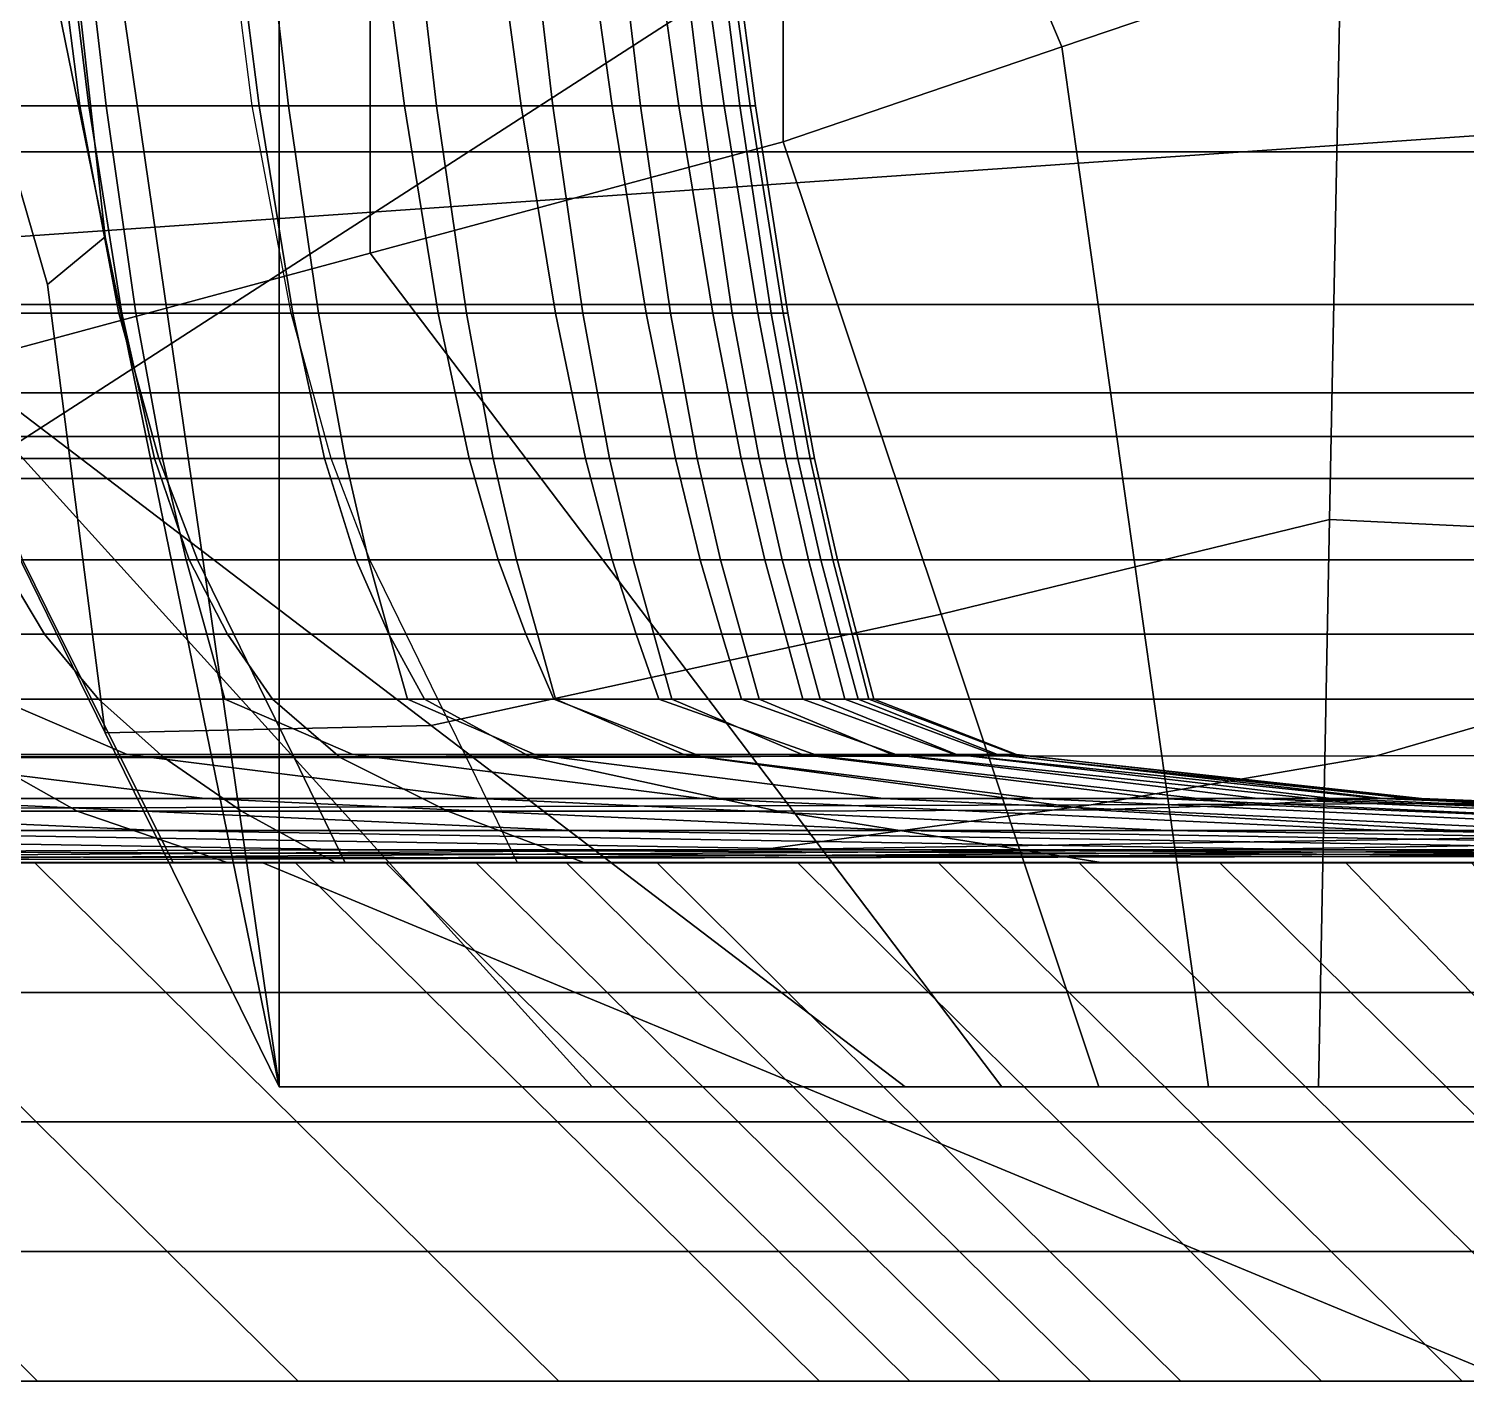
# Model space of a CAD drawing. Extents: x -1.69 to 7.33, y -0.98 to 1.24.
# Drawn here: x -0.7604 to -0.6997, y -0.114 to -0.0569 of the extents above; entities that cross this region are included whole.
import ezdxf

# ---------------------------------------------------------------- set-up
doc = ezdxf.new("R2010")
doc.units = 0

msp = doc.modelspace()

# ---------------------------------------------------------------- linework, layer by layer
for points in [[(-0.754705, 0, 0.388588), (-0.749811, 0, 0.388588), (-0.749811, -0.101531, 0.388588), (-0.757152, -0.050765, 0.388588)], [(-0.452353, 0, 0.388588), (-0.43996, -0.101531, 0.388588), (-0.749811, -0.101531, 0.388588), (-0.749811, 0, 0.388588)], [(-0.882615, -0.074107, -0.47087), (-0.559855, -0.051757, -0.528229), (-0.909394, 0, -0.466111)], [(-0.615489, -0.074107, -0.59726), (-0.89621, -0.074107, -0.547372), (-0.89621, 0, -0.547372), (-0.615489, 0, -0.59726)], [(-0.759599, -0.043791, 0.388588), (-0.757152, -0.065686, 0.388588), (-0.764493, -0.029842, 0.388588), (-0.764493, -0.014921, 0.388588)], [(-0.759599, -0.067688, 0.388588), (-0.764493, -0.050767, 0.388588), (-0.764493, -0.029842, 0.388588), (-0.757152, -0.065686, 0.388588)], [(-0.720697, -0.048397, 0.551082), (-0.716777, -0.057675, 0.560197), (-0.705015, -0.053679, 0.58754), (-0.716777, -0.04176, 0.560197)], [(-0.759599, -0.043791, 0.388588), (-0.757152, -0.050765, 0.388588), (-0.749811, -0.101531, 0.388588), (-0.757152, -0.065686, 0.388588)], [(-0.745971, -0.048105, 0.464912), (-0.745971, -0.066368, 0.464912), (-0.728538, -0.06167, 0.532854), (-0.728538, -0.045756, 0.532854)], [(-0.720697, -0.048397, 0.551082), (-0.728538, -0.045756, 0.532854), (-0.728538, -0.06167, 0.532854), (-0.716777, -0.057675, 0.560197)], [(-0.768091, -0.048053, -0.031093), (-0.766677, -0.060156, -0.031095), (-0.757122, -0.060156, -0.005921), (-0.758537, -0.048053, -0.005921)], [(-0.759345, -0.048053, 0.203618), (-0.757846, -0.060156, 0.203894), (-0.765978, -0.060156, 0.214243), (-0.767439, -0.048053, 0.213854)], [(-0.767178, -0.048053, 0.364803), (-0.765636, -0.060156, 0.364799), (-0.758231, -0.060156, 0.376562), (-0.75977, -0.048053, 0.376562)], [(-0.745971, -0.048105, 0.464912), (-0.763405, -0.050454, 0.39697), (-0.763405, -0.071066, 0.39697), (-0.745971, -0.066368, 0.464912)], [(-0.75977, -0.048053, 0.376562), (-0.758231, -0.060156, 0.376562), (-0.750959, -0.060156, 0.3889), (-0.752499, -0.048053, 0.3889)], [(-0.759345, -0.048053, 0.203618), (-0.752202, -0.048053, 0.192572), (-0.750654, -0.060156, 0.192741), (-0.757846, -0.060156, 0.203894)], [(-0.758537, -0.048053, -0.005921), (-0.757122, -0.060156, -0.005921), (-0.749419, -0.060156, 0.01601), (-0.750833, -0.048053, 0.01601)], [(-0.752202, -0.048053, 0.192572), (-0.746131, -0.048053, 0.181148), (-0.744529, -0.060156, 0.181233), (-0.750654, -0.060156, 0.192741)], [(-0.744586, -0.048053, 0.035815), (-0.750833, -0.048053, 0.01601), (-0.749419, -0.060156, 0.01601), (-0.743172, -0.060156, 0.035815)], [(-0.741253, -0.048053, 0.169782), (-0.739598, -0.060156, 0.169816), (-0.744529, -0.060156, 0.181233), (-0.746131, -0.048053, 0.181148)], [(-0.739683, -0.048053, 0.053738), (-0.744586, -0.048053, 0.035815), (-0.743172, -0.060156, 0.035815), (-0.738262, -0.060156, 0.053738)], [(-0.737464, -0.048053, 0.158411), (-0.735767, -0.060156, 0.15842), (-0.739598, -0.060156, 0.169816), (-0.741253, -0.048053, 0.169782)], [(-0.739683, -0.048053, 0.053738), (-0.738262, -0.060156, 0.053738), (-0.734572, -0.060156, 0.070024), (-0.736011, -0.048053, 0.070024)], [(-0.737464, -0.048053, 0.158411), (-0.734663, -0.048053, 0.146977), (-0.732943, -0.060156, 0.146977), (-0.735767, -0.060156, 0.15842)], [(-0.736011, -0.048053, 0.070024), (-0.734572, -0.060156, 0.070024), (-0.731981, -0.060156, 0.084918), (-0.733457, -0.048053, 0.084918)], [(-0.734663, -0.048053, 0.146977), (-0.732746, -0.048053, 0.135418), (-0.731031, -0.060156, 0.135418), (-0.732943, -0.060156, 0.146977)], [(-0.731911, -0.048053, 0.098664), (-0.733457, -0.048053, 0.084918), (-0.731981, -0.060156, 0.084918), (-0.730373, -0.060156, 0.098664)], [(-0.731611, -0.048053, 0.123673), (-0.729938, -0.060156, 0.123673), (-0.731031, -0.060156, 0.135418), (-0.732746, -0.048053, 0.135418)], [(-0.731314, -0.048053, 0.111502), (-0.731911, -0.048053, 0.098664), (-0.730373, -0.060156, 0.098664), (-0.729705, -0.060156, 0.111502)], [(-0.731314, -0.048053, 0.111502), (-0.729705, -0.060156, 0.111502), (-0.729938, -0.060156, 0.123673), (-0.731611, -0.048053, 0.123673)], [(-0.759599, -0.067688, 0.388588), (-0.757152, -0.086611, 0.388588), (-0.764493, -0.071692, 0.388588), (-0.764493, -0.050767, 0.388588)], [(-0.882615, -0.074107, -0.47087), (-0.601893, -0.074107, -0.520758), (-0.559855, -0.051757, -0.528229)], [(-0.713684, -0.079603, 0.552836), (-0.705485, -0.077605, 0.574535), (-0.705015, -0.053679, 0.58754), (-0.716777, -0.057675, 0.560197)], [(-0.541029, -0.08558, 0.570201), (-0.458565, -0.077605, 0.574535), (-0.705015, -0.053679, 0.58754), (-0.705485, -0.077605, 0.574535)], [(-0.319123, -0.077605, 0.576407), (-0.442348, -0.053679, 0.58754), (-0.705015, -0.053679, 0.58754), (-0.458565, -0.077605, 0.574535)], [(-0.731848, -0.055665, -0.490521), (-0.74183, -0.062104, -0.489016), (-0.831311, -0.062104, -0.475531), (-0.813173, -0.055665, -0.478264)], [(-0.731848, -0.055665, -0.490521), (-0.650522, -0.055665, -0.502777), (-0.652349, -0.062104, -0.502501), (-0.74183, -0.062104, -0.489016)], [(-0.713684, -0.079603, 0.552836), (-0.716777, -0.057675, 0.560197), (-0.728538, -0.06167, 0.532854), (-0.721882, -0.0816, 0.531137)], [(-0.765414, -0.068905, -0.031096), (-0.755859, -0.068905, -0.005921), (-0.757122, -0.060156, -0.005921), (-0.766677, -0.060156, -0.031095)], [(-0.756454, -0.068905, 0.204111), (-0.764598, -0.068905, 0.214551), (-0.765978, -0.060156, 0.214243), (-0.757846, -0.060156, 0.203894)], [(-0.763984, -0.068905, 0.364796), (-0.756582, -0.068905, 0.376562), (-0.758231, -0.060156, 0.376562), (-0.765636, -0.060156, 0.364799)], [(-0.756582, -0.068905, 0.376562), (-0.74931, -0.068905, 0.3889), (-0.750959, -0.060156, 0.3889), (-0.758231, -0.060156, 0.376562)], [(-0.756454, -0.068905, 0.204111), (-0.757846, -0.060156, 0.203894), (-0.750654, -0.060156, 0.192741), (-0.749242, -0.068905, 0.192875)], [(-0.755859, -0.068905, -0.005921), (-0.748156, -0.068905, 0.01601), (-0.749419, -0.060156, 0.01601), (-0.757122, -0.060156, -0.005921)], [(-0.749242, -0.068905, 0.192875), (-0.750654, -0.060156, 0.192741), (-0.744529, -0.060156, 0.181233), (-0.743098, -0.068905, 0.181299)], [(-0.741909, -0.068905, 0.035815), (-0.743172, -0.060156, 0.035815), (-0.749419, -0.060156, 0.01601), (-0.748156, -0.068905, 0.01601)], [(-0.738156, -0.068905, 0.169842), (-0.743098, -0.068905, 0.181299), (-0.744529, -0.060156, 0.181233), (-0.739598, -0.060156, 0.169816)], [(-0.736996, -0.068905, 0.053738), (-0.738262, -0.060156, 0.053738), (-0.743172, -0.060156, 0.035815), (-0.741909, -0.068905, 0.035815)], [(-0.734324, -0.068905, 0.158427), (-0.738156, -0.068905, 0.169842), (-0.739598, -0.060156, 0.169816), (-0.735767, -0.060156, 0.15842)], [(-0.736996, -0.068905, 0.053738), (-0.733297, -0.068905, 0.070024), (-0.734572, -0.060156, 0.070024), (-0.738262, -0.060156, 0.053738)], [(-0.734324, -0.068905, 0.158427), (-0.735767, -0.060156, 0.15842), (-0.732943, -0.060156, 0.146977), (-0.731507, -0.068905, 0.146977)], [(-0.733297, -0.068905, 0.070024), (-0.73069, -0.068905, 0.084918), (-0.731981, -0.060156, 0.084918), (-0.734572, -0.060156, 0.070024)], [(-0.731507, -0.068905, 0.146977), (-0.732943, -0.060156, 0.146977), (-0.731031, -0.060156, 0.135418), (-0.729614, -0.068905, 0.135418)], [(-0.729053, -0.068905, 0.098664), (-0.730373, -0.060156, 0.098664), (-0.731981, -0.060156, 0.084918), (-0.73069, -0.068905, 0.084918)], [(-0.72855, -0.068905, 0.123673), (-0.729614, -0.068905, 0.135418), (-0.731031, -0.060156, 0.135418), (-0.729938, -0.060156, 0.123673)], [(-0.728352, -0.068905, 0.111502), (-0.729705, -0.060156, 0.111502), (-0.730373, -0.060156, 0.098664), (-0.729053, -0.068905, 0.098664)], [(-0.728352, -0.068905, 0.111502), (-0.72855, -0.068905, 0.123673), (-0.729938, -0.060156, 0.123673), (-0.729705, -0.060156, 0.111502)], [(-0.732642, -0.08395, 0.48949), (-0.721882, -0.0816, 0.531137), (-0.728538, -0.06167, 0.532854), (-0.745971, -0.066368, 0.464912)], [(-0.74183, -0.062104, -0.489016), (-0.751812, -0.068544, -0.487512), (-0.849448, -0.068544, -0.472798), (-0.831311, -0.062104, -0.475531)], [(-0.74183, -0.062104, -0.489016), (-0.652349, -0.062104, -0.502501), (-0.654175, -0.068544, -0.502226), (-0.751812, -0.068544, -0.487512)], [(-0.759599, -0.067688, 0.388588), (-0.757152, -0.065686, 0.388588), (-0.749811, -0.101531, 0.388588), (-0.757152, -0.086611, 0.388588)], [(-0.732642, -0.08395, 0.48949), (-0.745971, -0.066368, 0.464912), (-0.763405, -0.071066, 0.39697), (-0.743402, -0.086299, 0.447843)], [(-0.757587, -0.07226, -0.486642), (-0.851824, -0.07226, -0.47244), (-0.849448, -0.068544, -0.472798), (-0.751812, -0.068544, -0.487512)], [(-0.757587, -0.07226, -0.486642), (-0.751812, -0.068544, -0.487512), (-0.654175, -0.068544, -0.502226), (-0.66335, -0.07226, -0.500843)], [(-0.764291, -0.07504, -0.031098), (-0.754737, -0.07504, -0.005921), (-0.755859, -0.068905, -0.005921), (-0.765414, -0.068905, -0.031096)], [(-0.755076, -0.07504, 0.204262), (-0.763178, -0.07504, 0.214769), (-0.764598, -0.068905, 0.214551), (-0.756454, -0.068905, 0.204111)], [(-0.762295, -0.07504, 0.364794), (-0.754899, -0.07504, 0.376562), (-0.756582, -0.068905, 0.376562), (-0.763984, -0.068905, 0.364796)], [(-0.754899, -0.07504, 0.376562), (-0.747627, -0.07504, 0.3889), (-0.74931, -0.068905, 0.3889), (-0.756582, -0.068905, 0.376562)], [(-0.755076, -0.07504, 0.204262), (-0.756454, -0.068905, 0.204111), (-0.749242, -0.068905, 0.192875), (-0.747902, -0.07504, 0.192967)], [(-0.754737, -0.07504, -0.005921), (-0.747033, -0.07504, 0.01601), (-0.748156, -0.068905, 0.01601), (-0.755859, -0.068905, -0.005921)], [(-0.747902, -0.07504, 0.192967), (-0.749242, -0.068905, 0.192875), (-0.743098, -0.068905, 0.181299), (-0.741794, -0.07504, 0.181346)], [(-0.740786, -0.07504, 0.035815), (-0.741909, -0.068905, 0.035815), (-0.748156, -0.068905, 0.01601), (-0.747033, -0.07504, 0.01601)], [(-0.73689, -0.07504, 0.169861), (-0.741794, -0.07504, 0.181346), (-0.743098, -0.068905, 0.181299), (-0.738156, -0.068905, 0.169842)], [(-0.735873, -0.07504, 0.053738), (-0.736996, -0.068905, 0.053738), (-0.741909, -0.068905, 0.035815), (-0.740786, -0.07504, 0.035815)], [(-0.733095, -0.07504, 0.158431), (-0.73689, -0.07504, 0.169861), (-0.738156, -0.068905, 0.169842), (-0.734324, -0.068905, 0.158427)], [(-0.735873, -0.07504, 0.053738), (-0.732173, -0.07504, 0.070024), (-0.733297, -0.068905, 0.070024), (-0.736996, -0.068905, 0.053738)], [(-0.733095, -0.07504, 0.158431), (-0.734324, -0.068905, 0.158427), (-0.731507, -0.068905, 0.146977), (-0.730312, -0.07504, 0.146977)], [(-0.732173, -0.07504, 0.070024), (-0.729564, -0.07504, 0.084918), (-0.73069, -0.068905, 0.084918), (-0.733297, -0.068905, 0.070024)], [(-0.730312, -0.07504, 0.146977), (-0.731507, -0.068905, 0.146977), (-0.729614, -0.068905, 0.135418), (-0.728447, -0.07504, 0.135418)], [(-0.727924, -0.07504, 0.098664), (-0.729053, -0.068905, 0.098664), (-0.73069, -0.068905, 0.084918), (-0.729564, -0.07504, 0.084918)], [(-0.727402, -0.07504, 0.123673), (-0.728447, -0.07504, 0.135418), (-0.729614, -0.068905, 0.135418), (-0.72855, -0.068905, 0.123673)], [(-0.727215, -0.07504, 0.111502), (-0.728352, -0.068905, 0.111502), (-0.729053, -0.068905, 0.098664), (-0.727924, -0.07504, 0.098664)], [(-0.727215, -0.07504, 0.111502), (-0.727402, -0.07504, 0.123673), (-0.72855, -0.068905, 0.123673), (-0.728352, -0.068905, 0.111502)], [(-0.750277, -0.086455, 0.418216), (-0.763949, -0.071379, 0.392779), (-0.764493, -0.071692, 0.388588), (-0.757152, -0.086611, 0.388588)], [(-0.750277, -0.086455, 0.418216), (-0.743402, -0.086299, 0.447843), (-0.763405, -0.071066, 0.39697), (-0.763949, -0.071379, 0.392779)], [(-0.763212, -0.075879, -0.485794), (-0.854137, -0.075879, -0.472091), (-0.851824, -0.07226, -0.47244), (-0.757587, -0.07226, -0.486642)], [(-0.763212, -0.075879, -0.485794), (-0.757587, -0.07226, -0.486642), (-0.66335, -0.07226, -0.500843), (-0.672287, -0.075879, -0.499497)], [(-0.601893, -0.074107, -0.520758), (-0.882615, -0.074107, -0.47087), (-0.89621, -0.074107, -0.547372), (-0.615489, -0.074107, -0.59726)], [(-0.764291, -0.07504, -0.031098), (-0.763298, -0.079305, -0.031099), (-0.753743, -0.079305, -0.005921), (-0.754737, -0.07504, -0.005921)], [(-0.755076, -0.07504, 0.204262), (-0.75362, -0.079305, 0.20434), (-0.761593, -0.079305, 0.214886), (-0.763178, -0.07504, 0.214769)], [(-0.762295, -0.07504, 0.364794), (-0.760642, -0.079305, 0.364793), (-0.753255, -0.079305, 0.376562), (-0.754899, -0.07504, 0.376562)], [(-0.755076, -0.07504, 0.204262), (-0.747902, -0.07504, 0.192967), (-0.74657, -0.079305, 0.193013), (-0.75362, -0.079305, 0.20434)], [(-0.754899, -0.07504, 0.376562), (-0.753255, -0.079305, 0.376562), (-0.745984, -0.079305, 0.3889), (-0.747627, -0.07504, 0.3889)], [(-0.754737, -0.07504, -0.005921), (-0.753743, -0.079305, -0.005921), (-0.74604, -0.079305, 0.01601), (-0.747033, -0.07504, 0.01601)], [(-0.747902, -0.07504, 0.192967), (-0.741794, -0.07504, 0.181346), (-0.740575, -0.079305, 0.181369), (-0.74657, -0.079305, 0.193013)], [(-0.740786, -0.07504, 0.035815), (-0.747033, -0.07504, 0.01601), (-0.74604, -0.079305, 0.01601), (-0.739793, -0.079305, 0.035815)], [(-0.73689, -0.07504, 0.169861), (-0.735764, -0.079305, 0.16987), (-0.740575, -0.079305, 0.181369), (-0.741794, -0.07504, 0.181346)], [(-0.735873, -0.07504, 0.053738), (-0.740786, -0.07504, 0.035815), (-0.739793, -0.079305, 0.035815), (-0.734881, -0.079305, 0.053738)], [(-0.733095, -0.07504, 0.158431), (-0.732042, -0.079305, 0.158434), (-0.735764, -0.079305, 0.16987), (-0.73689, -0.07504, 0.169861)], [(-0.735873, -0.07504, 0.053738), (-0.734881, -0.079305, 0.053738), (-0.731185, -0.079305, 0.070024), (-0.732173, -0.07504, 0.070024)], [(-0.733095, -0.07504, 0.158431), (-0.730312, -0.07504, 0.146977), (-0.729313, -0.079305, 0.146977), (-0.732042, -0.079305, 0.158434)], [(-0.732173, -0.07504, 0.070024), (-0.731185, -0.079305, 0.070024), (-0.728583, -0.079305, 0.084918), (-0.729564, -0.07504, 0.084918)], [(-0.730312, -0.07504, 0.146977), (-0.728447, -0.07504, 0.135418), (-0.727479, -0.079305, 0.135418), (-0.729313, -0.079305, 0.146977)], [(-0.727924, -0.07504, 0.098664), (-0.729564, -0.07504, 0.084918), (-0.728583, -0.079305, 0.084918), (-0.726955, -0.079305, 0.098664)], [(-0.727402, -0.07504, 0.123673), (-0.726446, -0.079305, 0.123673), (-0.727479, -0.079305, 0.135418), (-0.728447, -0.07504, 0.135418)], [(-0.727215, -0.07504, 0.111502), (-0.727924, -0.07504, 0.098664), (-0.726955, -0.079305, 0.098664), (-0.726257, -0.079305, 0.111502)], [(-0.727215, -0.07504, 0.111502), (-0.726257, -0.079305, 0.111502), (-0.726446, -0.079305, 0.123673), (-0.727402, -0.07504, 0.123673)], [(-0.763212, -0.075879, -0.485794), (-0.672287, -0.075879, -0.499497), (-0.680745, -0.079305, -0.498222), (-0.768536, -0.079305, -0.484991)], [(-0.713684, -0.079603, 0.552836), (-0.710591, -0.101531, 0.545476), (-0.705956, -0.101531, 0.561531), (-0.705485, -0.077605, 0.574535)], [(-0.541029, -0.08558, 0.570201), (-0.705485, -0.077605, 0.574535), (-0.705956, -0.101531, 0.561531), (-0.459036, -0.101531, 0.561531)], [(-0.768536, -0.079305, -0.484991), (-0.680745, -0.079305, -0.498222), (-0.688488, -0.082441, -0.497055), (-0.77341, -0.082441, -0.484257)], [(-0.761593, -0.079305, 0.214886), (-0.759719, -0.082441, 0.214893), (-0.768263, -0.082441, 0.224218), (-0.770359, -0.079305, 0.224189)], [(-0.760642, -0.079305, 0.364793), (-0.768259, -0.079305, 0.354163), (-0.76667, -0.082441, 0.354157), (-0.759098, -0.082441, 0.364791)], [(-0.763298, -0.079305, -0.031099), (-0.762424, -0.082441, -0.0311), (-0.752869, -0.082441, -0.005921), (-0.753743, -0.079305, -0.005921)], [(-0.75362, -0.079305, 0.20434), (-0.751991, -0.082441, 0.204337), (-0.759719, -0.082441, 0.214893), (-0.761593, -0.079305, 0.214886)], [(-0.760642, -0.079305, 0.364793), (-0.759098, -0.082441, 0.364791), (-0.751726, -0.082441, 0.376562), (-0.753255, -0.079305, 0.376562)], [(-0.753743, -0.079305, -0.005921), (-0.752869, -0.082441, -0.005921), (-0.745166, -0.082441, 0.01601), (-0.74604, -0.079305, 0.01601)], [(-0.75362, -0.079305, 0.20434), (-0.74657, -0.079305, 0.193013), (-0.745182, -0.082441, 0.193009), (-0.751991, -0.082441, 0.204337)], [(-0.753255, -0.079305, 0.376562), (-0.751726, -0.082441, 0.376562), (-0.744454, -0.082441, 0.3889), (-0.745984, -0.079305, 0.3889)], [(-0.74657, -0.079305, 0.193013), (-0.740575, -0.079305, 0.181369), (-0.739398, -0.082441, 0.181367), (-0.745182, -0.082441, 0.193009)], [(-0.739793, -0.079305, 0.035815), (-0.74604, -0.079305, 0.01601), (-0.745166, -0.082441, 0.01601), (-0.738918, -0.082441, 0.035815)], [(-0.735764, -0.079305, 0.16987), (-0.734742, -0.082441, 0.169869), (-0.739398, -0.082441, 0.181367), (-0.740575, -0.079305, 0.181369)], [(-0.734881, -0.079305, 0.053738), (-0.739793, -0.079305, 0.035815), (-0.738918, -0.082441, 0.035815), (-0.734009, -0.082441, 0.053738)], [(-0.732042, -0.079305, 0.158434), (-0.731127, -0.082441, 0.158433), (-0.734742, -0.082441, 0.169869), (-0.735764, -0.079305, 0.16987)], [(-0.734881, -0.079305, 0.053738), (-0.734009, -0.082441, 0.053738), (-0.730318, -0.082441, 0.070024), (-0.731185, -0.079305, 0.070024)], [(-0.732042, -0.079305, 0.158434), (-0.729313, -0.079305, 0.146977), (-0.728463, -0.082441, 0.146977), (-0.731127, -0.082441, 0.158433)], [(-0.731185, -0.079305, 0.070024), (-0.730318, -0.082441, 0.070024), (-0.727727, -0.082441, 0.084918), (-0.728583, -0.079305, 0.084918)], [(-0.729313, -0.079305, 0.146977), (-0.727479, -0.079305, 0.135418), (-0.726662, -0.082441, 0.135418), (-0.728463, -0.082441, 0.146977)], [(-0.726955, -0.079305, 0.098664), (-0.728583, -0.079305, 0.084918), (-0.727727, -0.082441, 0.084918), (-0.726118, -0.082441, 0.098664)], [(-0.726446, -0.079305, 0.123673), (-0.725637, -0.082441, 0.123673), (-0.726662, -0.082441, 0.135418), (-0.727479, -0.079305, 0.135418)], [(-0.726257, -0.079305, 0.111502), (-0.726955, -0.079305, 0.098664), (-0.726118, -0.082441, 0.098664), (-0.725438, -0.082441, 0.111502)], [(-0.726257, -0.079305, 0.111502), (-0.725438, -0.082441, 0.111502), (-0.725637, -0.082441, 0.123673), (-0.726446, -0.079305, 0.123673)], [(-0.713684, -0.079603, 0.552836), (-0.721882, -0.0816, 0.531137), (-0.715226, -0.101531, 0.52942), (-0.710591, -0.101531, 0.545476)], [(-0.732642, -0.08395, 0.48949), (-0.719313, -0.101531, 0.514068), (-0.715226, -0.101531, 0.52942), (-0.721882, -0.0816, 0.531137)], [(-0.777683, -0.08519, -0.483613), (-0.77341, -0.082441, -0.484257), (-0.688488, -0.082441, -0.497055), (-0.695277, -0.08519, -0.496032)], [(-0.757433, -0.08519, 0.214781), (-0.765631, -0.08519, 0.224101), (-0.768263, -0.082441, 0.224218), (-0.759719, -0.082441, 0.214893)], [(-0.757735, -0.08519, 0.364789), (-0.759098, -0.082441, 0.364791), (-0.76667, -0.082441, 0.354157), (-0.76524, -0.08519, 0.354148)], [(-0.761657, -0.08519, -0.031101), (-0.752102, -0.08519, -0.005921), (-0.752869, -0.082441, -0.005921), (-0.762424, -0.082441, -0.0311)], [(-0.750096, -0.08519, 0.204248), (-0.757433, -0.08519, 0.214781), (-0.759719, -0.082441, 0.214893), (-0.751991, -0.082441, 0.204337)], [(-0.757735, -0.08519, 0.364789), (-0.750385, -0.08519, 0.376562), (-0.751726, -0.082441, 0.376562), (-0.759098, -0.082441, 0.364791)], [(-0.752102, -0.08519, -0.005921), (-0.744399, -0.08519, 0.01601), (-0.745166, -0.082441, 0.01601), (-0.752869, -0.082441, -0.005921)], [(-0.750096, -0.08519, 0.204248), (-0.751991, -0.082441, 0.204337), (-0.745182, -0.082441, 0.193009), (-0.743675, -0.08519, 0.19295)], [(-0.750385, -0.08519, 0.376562), (-0.743113, -0.08519, 0.3889), (-0.744454, -0.082441, 0.3889), (-0.751726, -0.082441, 0.376562)], [(-0.743675, -0.08519, 0.19295), (-0.745182, -0.082441, 0.193009), (-0.739398, -0.082441, 0.181367), (-0.738221, -0.08519, 0.181337)], [(-0.738152, -0.08519, 0.035815), (-0.738918, -0.082441, 0.035815), (-0.745166, -0.082441, 0.01601), (-0.744399, -0.08519, 0.01601)], [(-0.733788, -0.08519, 0.169857), (-0.738221, -0.08519, 0.181337), (-0.739398, -0.082441, 0.181367), (-0.734742, -0.082441, 0.169869)], [(-0.733244, -0.08519, 0.053738), (-0.734009, -0.082441, 0.053738), (-0.738918, -0.082441, 0.035815), (-0.738152, -0.08519, 0.035815)], [(-0.730309, -0.08519, 0.15843), (-0.733788, -0.08519, 0.169857), (-0.734742, -0.082441, 0.169869), (-0.731127, -0.082441, 0.158433)], [(-0.733244, -0.08519, 0.053738), (-0.729558, -0.08519, 0.070024), (-0.730318, -0.082441, 0.070024), (-0.734009, -0.082441, 0.053738)], [(-0.730309, -0.08519, 0.15843), (-0.731127, -0.082441, 0.158433), (-0.728463, -0.082441, 0.146977), (-0.727718, -0.08519, 0.146977)], [(-0.729558, -0.08519, 0.070024), (-0.726977, -0.08519, 0.084918), (-0.727727, -0.082441, 0.084918), (-0.730318, -0.082441, 0.070024)], [(-0.727718, -0.08519, 0.146977), (-0.728463, -0.082441, 0.146977), (-0.726662, -0.082441, 0.135418), (-0.725946, -0.08519, 0.135418)], [(-0.725384, -0.08519, 0.098664), (-0.726118, -0.082441, 0.098664), (-0.727727, -0.082441, 0.084918), (-0.726977, -0.08519, 0.084918)], [(-0.724927, -0.08519, 0.123673), (-0.725946, -0.08519, 0.135418), (-0.726662, -0.082441, 0.135418), (-0.725637, -0.082441, 0.123673)], [(-0.72472, -0.08519, 0.111502), (-0.725438, -0.082441, 0.111502), (-0.726118, -0.082441, 0.098664), (-0.725384, -0.08519, 0.098664)], [(-0.72472, -0.08519, 0.111502), (-0.724927, -0.08519, 0.123673), (-0.725637, -0.082441, 0.123673), (-0.725438, -0.082441, 0.111502)], [(-0.732642, -0.08395, 0.48949), (-0.743402, -0.086299, 0.447843), (-0.7234, -0.101531, 0.498717), (-0.719313, -0.101531, 0.514068)], [(-0.782042, -0.087632, -0.482956), (-0.777683, -0.08519, -0.483613), (-0.695277, -0.08519, -0.496032), (-0.703498, -0.087582, -0.494793)], [(-0.756227, -0.087514, -0.030648), (-0.761657, -0.08519, -0.031101), (-0.773459, -0.08519, -0.060653), (-0.767977, -0.087514, -0.06009)], [(-0.754678, -0.087649, 0.214771), (-0.762359, -0.087649, 0.224163), (-0.765631, -0.08519, 0.224101), (-0.757433, -0.08519, 0.214781)], [(-0.75651, -0.087649, 0.364717), (-0.757735, -0.08519, 0.364789), (-0.76524, -0.08519, 0.354148), (-0.763938, -0.087649, 0.353858)], [(-0.756227, -0.087514, -0.030648), (-0.746712, -0.087514, -0.005619), (-0.752102, -0.08519, -0.005921), (-0.761657, -0.08519, -0.031101)], [(-0.75651, -0.087649, 0.364717), (-0.749186, -0.087649, 0.376562), (-0.750385, -0.08519, 0.376562), (-0.757735, -0.08519, 0.364789)], [(-0.747235, -0.087649, 0.204114), (-0.754678, -0.087649, 0.214771), (-0.757433, -0.08519, 0.214781), (-0.750096, -0.08519, 0.204248)], [(-0.746712, -0.087514, -0.005619), (-0.739018, -0.087514, 0.01615), (-0.744399, -0.08519, 0.01601), (-0.752102, -0.08519, -0.005921)], [(-0.749186, -0.087649, 0.376562), (-0.741914, -0.087649, 0.3889), (-0.743113, -0.08519, 0.3889), (-0.750385, -0.08519, 0.376562)], [(-0.747235, -0.087649, 0.204114), (-0.750096, -0.08519, 0.204248), (-0.743675, -0.08519, 0.19295), (-0.739162, -0.087649, 0.192745)], [(-0.73273, -0.087514, 0.035813), (-0.738152, -0.08519, 0.035815), (-0.744399, -0.08519, 0.01601), (-0.739018, -0.087514, 0.01615)], [(-0.739162, -0.087649, 0.192745), (-0.743675, -0.08519, 0.19295), (-0.738221, -0.08519, 0.181337), (-0.731941, -0.087632, 0.181016)], [(-0.72705, -0.087582, 0.16928), (-0.731941, -0.087632, 0.181016), (-0.738221, -0.08519, 0.181337), (-0.733788, -0.08519, 0.169857)], [(-0.72774, -0.087514, 0.053609), (-0.733244, -0.08519, 0.053738), (-0.738152, -0.08519, 0.035815), (-0.73273, -0.087514, 0.035813)], [(-0.723748, -0.087531, 0.157618), (-0.72705, -0.087582, 0.16928), (-0.733788, -0.08519, 0.169857), (-0.730309, -0.08519, 0.15843)], [(-0.72774, -0.087514, 0.053609), (-0.723943, -0.087514, 0.069776), (-0.729558, -0.08519, 0.070024), (-0.733244, -0.08519, 0.053738)], [(-0.723748, -0.087531, 0.157618), (-0.730309, -0.08519, 0.15843), (-0.727718, -0.08519, 0.146977), (-0.721297, -0.087514, 0.146112)], [(-0.723943, -0.087514, 0.069776), (-0.721233, -0.087514, 0.08455), (-0.726977, -0.08519, 0.084918), (-0.729558, -0.08519, 0.070024)], [(-0.721297, -0.087514, 0.146112), (-0.727718, -0.08519, 0.146977), (-0.725946, -0.08519, 0.135418), (-0.719651, -0.087514, 0.134607)], [(-0.719504, -0.087514, 0.09817), (-0.725384, -0.08519, 0.098664), (-0.726977, -0.08519, 0.084918), (-0.721233, -0.087514, 0.08455)], [(-0.718768, -0.087514, 0.122948), (-0.719651, -0.087514, 0.134607), (-0.725946, -0.08519, 0.135418), (-0.724927, -0.08519, 0.123673)], [(-0.7187, -0.087514, 0.110886), (-0.72472, -0.08519, 0.111502), (-0.725384, -0.08519, 0.098664), (-0.719504, -0.087514, 0.09817)], [(-0.7187, -0.087514, 0.110886), (-0.718768, -0.087514, 0.122948), (-0.724927, -0.08519, 0.123673), (-0.72472, -0.08519, 0.111502)], [(-0.703498, -0.087582, -0.494793), (-0.695277, -0.08519, -0.496032), (-0.612871, -0.08519, -0.508451), (-0.625491, -0.087514, -0.506549)], [(-0.750277, -0.086455, 0.418216), (-0.757152, -0.086611, 0.388588), (-0.749811, -0.101531, 0.388588), (-0.736606, -0.101531, 0.443653)], [(-0.750277, -0.086455, 0.418216), (-0.736606, -0.101531, 0.443653), (-0.7234, -0.101531, 0.498717), (-0.743402, -0.086299, 0.447843)], [(-0.782042, -0.087632, -0.482956), (-0.703498, -0.087582, -0.494793), (-0.715539, -0.089644, -0.492978), (-0.787175, -0.089848, -0.482182)], [(-0.767977, -0.087514, -0.06009), (-0.782378, -0.087514, -0.0951), (-0.767225, -0.089373, -0.093287), (-0.752955, -0.089373, -0.058395)], [(-0.771141, -0.087649, 0.23174), (-0.762359, -0.087649, 0.224163), (-0.758343, -0.089915, 0.224727), (-0.767022, -0.089915, 0.232023)], [(-0.756227, -0.087514, -0.030648), (-0.767977, -0.087514, -0.06009), (-0.752955, -0.089373, -0.058395), (-0.741361, -0.089373, -0.029286)], [(-0.75651, -0.087649, 0.364717), (-0.763938, -0.087649, 0.353858), (-0.762728, -0.089915, 0.353011), (-0.755378, -0.089915, 0.364505)], [(-0.754678, -0.087649, 0.214771), (-0.7514, -0.089915, 0.215084), (-0.758343, -0.089915, 0.224727), (-0.762359, -0.087649, 0.224163)], [(-0.75651, -0.087649, 0.364717), (-0.755378, -0.089915, 0.364505), (-0.748081, -0.089915, 0.376562), (-0.749186, -0.087649, 0.376562)], [(-0.756227, -0.087514, -0.030648), (-0.741361, -0.089373, -0.029286), (-0.731969, -0.089373, -0.004713), (-0.746712, -0.087514, -0.005619)], [(-0.747235, -0.087649, 0.204114), (-0.742703, -0.089915, 0.20398), (-0.7514, -0.089915, 0.215084), (-0.754678, -0.087649, 0.214771)], [(-0.749186, -0.087649, 0.376562), (-0.748081, -0.089915, 0.376562), (-0.740809, -0.089915, 0.3889), (-0.741914, -0.087649, 0.3889)], [(-0.747235, -0.087649, 0.204114), (-0.739162, -0.087649, 0.192745), (-0.728761, -0.089915, 0.192301), (-0.742703, -0.089915, 0.20398)], [(-0.746712, -0.087514, -0.005619), (-0.731969, -0.089373, -0.004713), (-0.724303, -0.089373, 0.016569), (-0.739018, -0.087514, 0.01615)], [(-0.739162, -0.087649, 0.192745), (-0.731941, -0.087632, 0.181016), (-0.715457, -0.089848, 0.180139), (-0.728761, -0.089915, 0.192301)], [(-0.73273, -0.087514, 0.035813), (-0.739018, -0.087514, 0.01615), (-0.724303, -0.089373, 0.016569), (-0.717889, -0.089373, 0.035809)], [(-0.72774, -0.087514, 0.053609), (-0.73273, -0.087514, 0.035813), (-0.717889, -0.089373, 0.035809), (-0.712652, -0.089373, 0.053223)], [(-0.72705, -0.087582, 0.16928), (-0.708675, -0.089644, 0.167582), (-0.715457, -0.089848, 0.180139), (-0.731941, -0.087632, 0.181016)], [(-0.72774, -0.087514, 0.053609), (-0.712652, -0.089373, 0.053223), (-0.708513, -0.089373, 0.069029), (-0.723943, -0.087514, 0.069776)], [(-0.723748, -0.087531, 0.157618), (-0.705601, -0.089441, 0.155189), (-0.708675, -0.089644, 0.167582), (-0.72705, -0.087582, 0.16928)], [(-0.723943, -0.087514, 0.069776), (-0.708513, -0.089373, 0.069029), (-0.705397, -0.089373, 0.083445), (-0.721233, -0.087514, 0.08455)], [(-0.723748, -0.087531, 0.157618), (-0.721297, -0.087514, 0.146112), (-0.70342, -0.089373, 0.143516), (-0.705601, -0.089441, 0.155189)], [(-0.721297, -0.087514, 0.146112), (-0.719651, -0.087514, 0.134607), (-0.7021, -0.089373, 0.132174), (-0.70342, -0.089373, 0.143516)], [(-0.719504, -0.087514, 0.09817), (-0.721233, -0.087514, 0.08455), (-0.705397, -0.089373, 0.083445), (-0.703227, -0.089373, 0.096689)], [(-0.718768, -0.087514, 0.122948), (-0.701608, -0.089373, 0.120775), (-0.7021, -0.089373, 0.132174), (-0.719651, -0.087514, 0.134607)], [(-0.7187, -0.087514, 0.110886), (-0.719504, -0.087514, 0.09817), (-0.703227, -0.089373, 0.096689), (-0.701974, -0.089373, 0.10904)], [(-0.7187, -0.087514, 0.110886), (-0.701974, -0.089373, 0.10904), (-0.701608, -0.089373, 0.120775), (-0.718768, -0.087514, 0.122948)], [(-0.703498, -0.087582, -0.494793), (-0.625491, -0.087514, -0.506549), (-0.646051, -0.089373, -0.503451), (-0.715539, -0.089644, -0.492978)], [(-0.804207, -0.089373, -0.181879), (-0.774494, -0.090729, -0.179441), (-0.754903, -0.090729, -0.13195), (-0.784646, -0.089373, -0.13521)], [(-0.787175, -0.089848, -0.482182), (-0.715539, -0.089644, -0.492978), (-0.72949, -0.091542, -0.490876), (-0.792696, -0.091949, -0.48135)], [(-0.784646, -0.089373, -0.13521), (-0.754903, -0.090729, -0.13195), (-0.737578, -0.090729, -0.089654), (-0.767225, -0.089373, -0.093287)], [(-0.752955, -0.089373, -0.058395), (-0.767225, -0.089373, -0.093287), (-0.737578, -0.090729, -0.089654), (-0.723571, -0.090729, -0.055001)], [(-0.741361, -0.089373, -0.029286), (-0.752955, -0.089373, -0.058395), (-0.723571, -0.090729, -0.055001), (-0.712289, -0.090729, -0.026561)], [(-0.741361, -0.089373, -0.029286), (-0.712289, -0.090729, -0.026561), (-0.70314, -0.090729, -0.002902), (-0.731969, -0.089373, -0.004713)], [(-0.731969, -0.089373, -0.004713), (-0.70314, -0.090729, -0.002902), (-0.69553, -0.090729, 0.017408), (-0.724303, -0.089373, 0.016569)], [(-0.715539, -0.089644, -0.492978), (-0.646051, -0.089373, -0.503451), (-0.679176, -0.090729, -0.498458), (-0.72949, -0.091542, -0.490876)], [(-0.717889, -0.089373, 0.035809), (-0.724303, -0.089373, 0.016569), (-0.69553, -0.090729, 0.017408), (-0.688867, -0.090729, 0.035799)], [(-0.712652, -0.089373, 0.053223), (-0.717889, -0.089373, 0.035809), (-0.688867, -0.090729, 0.035799), (-0.683132, -0.090729, 0.052449)], [(-0.708675, -0.089644, 0.167582), (-0.672541, -0.091136, 0.162799), (-0.676451, -0.092075, 0.17899), (-0.715457, -0.089848, 0.180139)], [(-0.712652, -0.089373, 0.053223), (-0.683132, -0.090729, 0.052449), (-0.678306, -0.090729, 0.067536), (-0.708513, -0.089373, 0.069029)], [(-0.705601, -0.089441, 0.155189), (-0.669958, -0.090831, 0.149985), (-0.672541, -0.091136, 0.162799), (-0.708675, -0.089644, 0.167582)], [(-0.708513, -0.089373, 0.069029), (-0.678306, -0.090729, 0.067536), (-0.67437, -0.090729, 0.081237), (-0.705397, -0.089373, 0.083445)], [(-0.705601, -0.089441, 0.155189), (-0.70342, -0.089373, 0.143516), (-0.668307, -0.090729, 0.138325), (-0.669958, -0.090831, 0.149985)], [(-0.703227, -0.089373, 0.096689), (-0.705397, -0.089373, 0.083445), (-0.67437, -0.090729, 0.081237), (-0.671305, -0.090729, 0.093728)], [(-0.70342, -0.089373, 0.143516), (-0.7021, -0.089373, 0.132174), (-0.667612, -0.090729, 0.12731), (-0.668307, -0.090729, 0.138325)], [(-0.701974, -0.089373, 0.10904), (-0.703227, -0.089373, 0.096689), (-0.671305, -0.090729, 0.093728), (-0.669138, -0.090729, 0.105347)], [(-0.701608, -0.089373, 0.120775), (-0.667898, -0.090729, 0.116429), (-0.667612, -0.090729, 0.12731), (-0.7021, -0.089373, 0.132174)], [(-0.701974, -0.089373, 0.10904), (-0.669138, -0.090729, 0.105347), (-0.667898, -0.090729, 0.116429), (-0.701608, -0.089373, 0.120775)], [(-0.767022, -0.089915, 0.232023), (-0.758343, -0.089915, 0.224727), (-0.75201, -0.092076, 0.226899), (-0.762165, -0.092076, 0.232378)], [(-0.755378, -0.089915, 0.364505), (-0.762728, -0.089915, 0.353011), (-0.761566, -0.092085, 0.351885), (-0.754294, -0.092085, 0.364224)], [(-0.7514, -0.089915, 0.215084), (-0.747451, -0.092076, 0.215481), (-0.75201, -0.092076, 0.226899), (-0.758343, -0.089915, 0.224727)], [(-0.755378, -0.089915, 0.364505), (-0.754294, -0.092085, 0.364224), (-0.747023, -0.092085, 0.376562), (-0.748081, -0.089915, 0.376562)], [(-0.742703, -0.089915, 0.20398), (-0.736961, -0.092076, 0.203775), (-0.747451, -0.092076, 0.215481), (-0.7514, -0.089915, 0.215084)], [(-0.748081, -0.089915, 0.376562), (-0.747023, -0.092085, 0.376562), (-0.739751, -0.092085, 0.3889), (-0.740809, -0.089915, 0.3889)], [(-0.742703, -0.089915, 0.20398), (-0.728761, -0.089915, 0.192301), (-0.71512, -0.092076, 0.191678), (-0.736961, -0.092076, 0.203775)], [(-0.728761, -0.089915, 0.192301), (-0.715457, -0.089848, 0.180139), (-0.676451, -0.092075, 0.17899), (-0.71512, -0.092076, 0.191678)], [(-0.746362, -0.091542, -0.227425), (-0.795297, -0.090729, -0.229676), (-0.819831, -0.090831, -0.279943), (-0.769951, -0.09161, -0.279799)], [(-0.725376, -0.091542, -0.17536), (-0.774494, -0.090729, -0.179441), (-0.795297, -0.090729, -0.229676), (-0.746362, -0.091542, -0.227425)], [(-0.725376, -0.091542, -0.17536), (-0.705736, -0.091542, -0.126507), (-0.754903, -0.090729, -0.13195), (-0.774494, -0.090729, -0.179441)], [(-0.705736, -0.091542, -0.126507), (-0.688569, -0.091542, -0.083593), (-0.737578, -0.090729, -0.089654), (-0.754903, -0.090729, -0.13195)], [(-0.675, -0.091542, -0.049343), (-0.723571, -0.090729, -0.055001), (-0.737578, -0.090729, -0.089654), (-0.688569, -0.091542, -0.083593)], [(-0.71008, -0.091542, -0.439593), (-0.72949, -0.091542, -0.490876), (-0.679176, -0.090729, -0.498458), (-0.659643, -0.090729, -0.445362)], [(-0.664239, -0.091542, -0.022019), (-0.712289, -0.090729, -0.026561), (-0.723571, -0.090729, -0.055001), (-0.675, -0.091542, -0.049343)], [(-0.664239, -0.091542, -0.022019), (-0.655495, -0.091542, 0.000117), (-0.70314, -0.090729, -0.002902), (-0.712289, -0.090729, -0.026561)], [(-0.690439, -0.091542, -0.387699), (-0.71008, -0.091542, -0.439593), (-0.659643, -0.090729, -0.445362), (-0.639878, -0.090729, -0.391631)], [(-0.655495, -0.091542, 0.000117), (-0.647979, -0.091542, 0.018805), (-0.69553, -0.090729, 0.017408), (-0.70314, -0.090729, -0.002902)], [(-0.773523, -0.091949, -0.432415), (-0.792696, -0.091949, -0.48135), (-0.72949, -0.091542, -0.490876), (-0.71008, -0.091542, -0.439593)], [(-0.75352, -0.091932, -0.382893), (-0.773523, -0.091949, -0.432415), (-0.71008, -0.091542, -0.439593), (-0.690439, -0.091542, -0.387699)], [(-0.687423, -0.091814, -0.224771), (-0.746362, -0.091542, -0.227425), (-0.769951, -0.09161, -0.279799), (-0.709503, -0.091831, -0.2797)], [(-0.75352, -0.091932, -0.382893), (-0.690439, -0.091542, -0.387699), (-0.670334, -0.091542, -0.334581), (-0.731858, -0.091881, -0.332198)], [(-0.666234, -0.091814, -0.170512), (-0.725376, -0.091542, -0.17536), (-0.746362, -0.091542, -0.227425), (-0.687423, -0.091814, -0.224771)], [(-0.731858, -0.091881, -0.332198), (-0.670334, -0.091542, -0.334581), (-0.649535, -0.091542, -0.279627), (-0.709503, -0.091831, -0.2797)], [(-0.666234, -0.091814, -0.170512), (-0.646549, -0.091814, -0.120026), (-0.705736, -0.091542, -0.126507), (-0.725376, -0.091542, -0.17536)], [(-0.687423, -0.091814, -0.224771), (-0.709503, -0.091831, -0.2797), (-0.649535, -0.091542, -0.279627), (-0.62781, -0.091542, -0.222227)], [(-0.646549, -0.091814, -0.120026), (-0.629582, -0.091814, -0.076373), (-0.688569, -0.091542, -0.083593), (-0.705736, -0.091542, -0.126507)], [(-0.75352, -0.091932, -0.382893), (-0.824147, -0.092017, -0.377503), (-0.845636, -0.092085, -0.424298), (-0.773523, -0.091949, -0.432415)], [(-0.75352, -0.091932, -0.382893), (-0.731858, -0.091881, -0.332198), (-0.797399, -0.091814, -0.329581), (-0.824147, -0.092017, -0.377503)], [(-0.685297, -0.092085, 0.279701), (-0.811476, -0.092076, 0.294536), (-0.816051, -0.092076, 0.28413), (-0.690572, -0.092085, 0.269629)], [(-0.686495, -0.092085, 0.260427), (-0.690572, -0.092085, 0.269629), (-0.816051, -0.092076, 0.28413), (-0.810303, -0.092076, 0.275253)], [(-0.679986, -0.092085, 0.289778), (-0.806507, -0.092076, 0.304913), (-0.811476, -0.092076, 0.294536), (-0.685297, -0.092085, 0.279701)], [(-0.682381, -0.092085, 0.251229), (-0.686495, -0.092085, 0.260427), (-0.810303, -0.092076, 0.275253), (-0.804161, -0.092076, 0.266349)], [(-0.737316, -0.097552, -0.47481), (-0.797576, -0.097552, -0.466569), (-0.809048, -0.092085, -0.473015), (-0.750511, -0.092085, -0.481211)], [(-0.679986, -0.092085, 0.289778), (-0.674675, -0.092085, 0.299854), (-0.801536, -0.092076, 0.315291), (-0.806507, -0.092076, 0.304913)], [(-0.682381, -0.092085, 0.251229), (-0.804161, -0.092076, 0.266349), (-0.798015, -0.092076, 0.257445), (-0.678268, -0.092085, 0.242031)], [(-0.674675, -0.092085, 0.299854), (-0.669354, -0.092085, 0.309906), (-0.796495, -0.092075, 0.325631), (-0.801536, -0.092076, 0.315291)], [(-0.678268, -0.092085, 0.242031), (-0.798015, -0.092076, 0.257445), (-0.791539, -0.092076, 0.248522), (-0.674137, -0.092085, 0.232842)], [(-0.731858, -0.091881, -0.332198), (-0.709503, -0.091831, -0.2797), (-0.769951, -0.09161, -0.279799), (-0.797399, -0.091814, -0.329581)], [(-0.661561, -0.092085, 0.313955), (-0.789505, -0.092076, 0.329125), (-0.796495, -0.092075, 0.325631), (-0.669354, -0.092085, 0.309906)], [(-0.665849, -0.092085, 0.226085), (-0.674137, -0.092085, 0.232842), (-0.791539, -0.092076, 0.248522), (-0.781966, -0.092076, 0.243154)], [(-0.653759, -0.092085, 0.31798), (-0.782446, -0.092076, 0.332582), (-0.789505, -0.092076, 0.329125), (-0.661561, -0.092085, 0.313955)], [(-0.653759, -0.092085, 0.31798), (-0.645957, -0.092085, 0.322005), (-0.775388, -0.092076, 0.336042), (-0.782446, -0.092076, 0.332582)], [(-0.657544, -0.092085, 0.219337), (-0.665849, -0.092085, 0.226085), (-0.781966, -0.092076, 0.243154), (-0.772065, -0.092076, 0.237767)], [(-0.645957, -0.092085, 0.322005), (-0.638171, -0.092085, 0.326076), (-0.768276, -0.092079, 0.339533), (-0.775388, -0.092076, 0.336042)], [(-0.657544, -0.092085, 0.219337), (-0.772065, -0.092076, 0.237767), (-0.762165, -0.092076, 0.232378), (-0.649239, -0.092085, 0.21259)], [(-0.765598, -0.097552, -0.067306), (-0.754597, -0.097552, -0.041182), (-0.760125, -0.092085, -0.040072), (-0.771125, -0.092085, -0.066196)], [(-0.634669, -0.092085, 0.341747), (-0.761566, -0.092085, 0.351885), (-0.768276, -0.092079, 0.339533), (-0.638171, -0.092085, 0.326076)], [(-0.649239, -0.092085, 0.21259), (-0.762165, -0.092076, 0.232378), (-0.75201, -0.092076, 0.226899), (-0.640963, -0.092085, 0.20583)], [(-0.631183, -0.092085, 0.357465), (-0.754294, -0.092085, 0.364224), (-0.761566, -0.092085, 0.351885), (-0.634669, -0.092085, 0.341747)], [(-0.754597, -0.097552, -0.041182), (-0.743596, -0.097552, -0.015058), (-0.749124, -0.092085, -0.013948), (-0.760125, -0.092085, -0.040072)], [(-0.631183, -0.092085, 0.357465), (-0.627698, -0.092085, 0.373182), (-0.747023, -0.092085, 0.376562), (-0.754294, -0.092085, 0.364224)], [(-0.640044, -0.092085, 0.195968), (-0.640963, -0.092085, 0.20583), (-0.75201, -0.092076, 0.226899), (-0.747451, -0.092076, 0.215481)], [(-0.737316, -0.097552, -0.47481), (-0.750511, -0.092085, -0.481211), (-0.691973, -0.092085, -0.489407), (-0.677056, -0.097552, -0.48305)], [(-0.739782, -0.097552, -0.00703), (-0.74531, -0.092085, -0.00592), (-0.749124, -0.092085, -0.013948), (-0.743596, -0.097552, -0.015058)], [(-0.636304, -0.092085, 0.185996), (-0.640044, -0.092085, 0.195968), (-0.747451, -0.092076, 0.215481), (-0.736961, -0.092076, 0.203775)], [(-0.627698, -0.092085, 0.373182), (-0.624213, -0.092085, 0.3889), (-0.739751, -0.092085, 0.3889), (-0.747023, -0.092085, 0.376562)], [(-0.735968, -0.097552, 0.000999), (-0.741496, -0.092085, 0.002108), (-0.74531, -0.092085, -0.00592), (-0.739782, -0.097552, -0.00703)], [(-0.735968, -0.097552, 0.000999), (-0.732154, -0.097552, 0.009027), (-0.737682, -0.092085, 0.010136), (-0.741496, -0.092085, 0.002108)], [(-0.732154, -0.097552, 0.009027), (-0.728341, -0.097552, 0.017055), (-0.733868, -0.092085, 0.018165), (-0.737682, -0.092085, 0.010136)], [(-0.636304, -0.092085, 0.185996), (-0.736961, -0.092076, 0.203775), (-0.71512, -0.092076, 0.191678), (-0.626864, -0.092085, 0.175827)], [(-0.722404, -0.097552, 0.030532), (-0.727931, -0.092085, 0.031642), (-0.733868, -0.092085, 0.018165), (-0.728341, -0.097552, 0.017055)], [(-0.716467, -0.097552, 0.04401), (-0.721995, -0.092085, 0.045119), (-0.727931, -0.092085, 0.031642), (-0.722404, -0.097552, 0.030532)], [(-0.716467, -0.097552, 0.04401), (-0.71053, -0.097552, 0.057487), (-0.716058, -0.092085, 0.058596), (-0.721995, -0.092085, 0.045119)], [(-0.71053, -0.097552, 0.057487), (-0.704593, -0.097552, 0.070964), (-0.710121, -0.092085, 0.072073), (-0.716058, -0.092085, 0.058596)], [(-0.626864, -0.092085, 0.175827), (-0.71512, -0.092076, 0.191678), (-0.676451, -0.092075, 0.17899), (-0.614614, -0.092084, 0.16555)], [(-0.69951, -0.097552, 0.080549), (-0.704804, -0.092085, 0.081658), (-0.710121, -0.092085, 0.072073), (-0.704593, -0.097552, 0.070964)], [(-0.694428, -0.097552, 0.090134), (-0.699487, -0.092085, 0.091243), (-0.704804, -0.092085, 0.081658), (-0.69951, -0.097552, 0.080549)], [(-0.724121, -0.10302, -0.468408), (-0.786104, -0.10302, -0.460124), (-0.797576, -0.097552, -0.466569), (-0.737316, -0.097552, -0.47481)], [(-0.76007, -0.10302, -0.068415), (-0.765598, -0.097552, -0.067306), (-0.776598, -0.097552, -0.093429), (-0.771071, -0.10302, -0.094539)], [(-0.76007, -0.10302, -0.068415), (-0.749069, -0.10302, -0.042291), (-0.754597, -0.097552, -0.041182), (-0.765598, -0.097552, -0.067306)], [(-0.749069, -0.10302, -0.042291), (-0.738068, -0.10302, -0.016167), (-0.743596, -0.097552, -0.015058), (-0.754597, -0.097552, -0.041182)], [(-0.734254, -0.10302, -0.008139), (-0.739782, -0.097552, -0.00703), (-0.743596, -0.097552, -0.015058), (-0.738068, -0.10302, -0.016167)], [(-0.73044, -0.10302, -0.000111), (-0.735968, -0.097552, 0.000999), (-0.739782, -0.097552, -0.00703), (-0.734254, -0.10302, -0.008139)], [(-0.724121, -0.10302, -0.468408), (-0.737316, -0.097552, -0.47481), (-0.677056, -0.097552, -0.48305), (-0.662138, -0.10302, -0.476693)], [(-0.73044, -0.10302, -0.000111), (-0.726627, -0.10302, 0.007917), (-0.732154, -0.097552, 0.009027), (-0.735968, -0.097552, 0.000999)], [(-0.726627, -0.10302, 0.007917), (-0.722813, -0.10302, 0.015946), (-0.728341, -0.097552, 0.017055), (-0.732154, -0.097552, 0.009027)], [(-0.716876, -0.10302, 0.029423), (-0.722404, -0.097552, 0.030532), (-0.728341, -0.097552, 0.017055), (-0.722813, -0.10302, 0.015946)], [(-0.710939, -0.10302, 0.0429), (-0.716467, -0.097552, 0.04401), (-0.722404, -0.097552, 0.030532), (-0.716876, -0.10302, 0.029423)], [(-0.710939, -0.10302, 0.0429), (-0.705002, -0.10302, 0.056377), (-0.71053, -0.097552, 0.057487), (-0.716467, -0.097552, 0.04401)], [(-0.705002, -0.10302, 0.056377), (-0.699065, -0.10302, 0.069854), (-0.704593, -0.097552, 0.070964), (-0.71053, -0.097552, 0.057487)], [(-0.694217, -0.10302, 0.079439), (-0.69951, -0.097552, 0.080549), (-0.704593, -0.097552, 0.070964), (-0.699065, -0.10302, 0.069854)], [(-0.643472, -0.101531, 0.462049), (-0.736606, -0.101531, 0.443653), (-0.749811, -0.101531, 0.388588), (-0.603508, -0.101531, 0.443715)], [(-0.452364, -0.101531, 0.46209), (-0.603508, -0.101531, 0.443715), (-0.749811, -0.101531, 0.388588), (-0.449943, -0.101531, 0.443715)], [(-0.290026, -0.101531, 0.441996), (-0.449943, -0.101531, 0.443715), (-0.749811, -0.101531, 0.388588), (-0.43996, -0.101531, 0.388588)], [(-0.643472, -0.101531, 0.462049), (-0.590303, -0.101531, 0.498779), (-0.7234, -0.101531, 0.498717), (-0.736606, -0.101531, 0.443653)], [(-0.584685, -0.101531, 0.513509), (-0.719313, -0.101531, 0.514068), (-0.7234, -0.101531, 0.498717), (-0.590303, -0.101531, 0.498779)], [(-0.584685, -0.101531, 0.513509), (-0.579067, -0.101531, 0.52824), (-0.715226, -0.101531, 0.52942), (-0.719313, -0.101531, 0.514068)], [(-0.621363, -0.101531, 0.539337), (-0.710591, -0.101531, 0.545476), (-0.715226, -0.101531, 0.52942), (-0.579067, -0.101531, 0.52824)], [(-0.621363, -0.101531, 0.539337), (-0.574432, -0.101531, 0.544295), (-0.705956, -0.101531, 0.561531), (-0.710591, -0.101531, 0.545476)], [(-0.393274, -0.101531, 0.544295), (-0.459036, -0.101531, 0.561531), (-0.705956, -0.101531, 0.561531), (-0.574432, -0.101531, 0.544295)], [(-0.724121, -0.10302, -0.468408), (-0.710926, -0.108488, -0.462007), (-0.774631, -0.108488, -0.453678), (-0.786104, -0.10302, -0.460124)], [(-0.76007, -0.10302, -0.068415), (-0.771071, -0.10302, -0.094539), (-0.765543, -0.108488, -0.095648), (-0.754542, -0.108488, -0.069524)], [(-0.76007, -0.10302, -0.068415), (-0.754542, -0.108488, -0.069524), (-0.743541, -0.108488, -0.043401), (-0.749069, -0.10302, -0.042291)], [(-0.749069, -0.10302, -0.042291), (-0.743541, -0.108488, -0.043401), (-0.73254, -0.108488, -0.017277), (-0.738068, -0.10302, -0.016167)], [(-0.734254, -0.10302, -0.008139), (-0.738068, -0.10302, -0.016167), (-0.73254, -0.108488, -0.017277), (-0.728727, -0.108488, -0.009248)], [(-0.73044, -0.10302, -0.000111), (-0.734254, -0.10302, -0.008139), (-0.728727, -0.108488, -0.009248), (-0.724913, -0.108488, -0.00122)], [(-0.73044, -0.10302, -0.000111), (-0.724913, -0.108488, -0.00122), (-0.721099, -0.108488, 0.006808), (-0.726627, -0.10302, 0.007917)], [(-0.726627, -0.10302, 0.007917), (-0.721099, -0.108488, 0.006808), (-0.717285, -0.108488, 0.014836), (-0.722813, -0.10302, 0.015946)], [(-0.724121, -0.10302, -0.468408), (-0.662138, -0.10302, -0.476693), (-0.64722, -0.108488, -0.470335), (-0.710926, -0.108488, -0.462007)], [(-0.716876, -0.10302, 0.029423), (-0.722813, -0.10302, 0.015946), (-0.717285, -0.108488, 0.014836), (-0.711348, -0.108488, 0.028313)], [(-0.710939, -0.10302, 0.0429), (-0.716876, -0.10302, 0.029423), (-0.711348, -0.108488, 0.028313), (-0.705411, -0.108488, 0.041791)], [(-0.710939, -0.10302, 0.0429), (-0.705411, -0.108488, 0.041791), (-0.699474, -0.108488, 0.055268), (-0.705002, -0.10302, 0.056377)], [(-0.705002, -0.10302, 0.056377), (-0.699474, -0.108488, 0.055268), (-0.693537, -0.108488, 0.068745), (-0.699065, -0.10302, 0.069854)], [(-0.765543, -0.108488, -0.095648), (-0.776544, -0.108488, -0.121772), (-0.771016, -0.113955, -0.122881), (-0.760015, -0.113955, -0.096758)], [(-0.710926, -0.108488, -0.462007), (-0.697731, -0.113955, -0.455605), (-0.763159, -0.113955, -0.447233), (-0.774631, -0.108488, -0.453678)], [(-0.754542, -0.108488, -0.069524), (-0.765543, -0.108488, -0.095648), (-0.760015, -0.113955, -0.096758), (-0.749014, -0.113955, -0.070634)], [(-0.754542, -0.108488, -0.069524), (-0.749014, -0.113955, -0.070634), (-0.738013, -0.113955, -0.04451), (-0.743541, -0.108488, -0.043401)], [(-0.743541, -0.108488, -0.043401), (-0.738013, -0.113955, -0.04451), (-0.727013, -0.113955, -0.018386), (-0.73254, -0.108488, -0.017277)], [(-0.728727, -0.108488, -0.009248), (-0.73254, -0.108488, -0.017277), (-0.727013, -0.113955, -0.018386), (-0.723199, -0.113955, -0.010358)], [(-0.724913, -0.108488, -0.00122), (-0.728727, -0.108488, -0.009248), (-0.723199, -0.113955, -0.010358), (-0.719385, -0.113955, -0.00233)], [(-0.724913, -0.108488, -0.00122), (-0.719385, -0.113955, -0.00233), (-0.715571, -0.113955, 0.005699), (-0.721099, -0.108488, 0.006808)], [(-0.721099, -0.108488, 0.006808), (-0.715571, -0.113955, 0.005699), (-0.711757, -0.113955, 0.013727), (-0.717285, -0.108488, 0.014836)], [(-0.711348, -0.108488, 0.028313), (-0.717285, -0.108488, 0.014836), (-0.711757, -0.113955, 0.013727), (-0.70582, -0.113955, 0.027204)], [(-0.705411, -0.108488, 0.041791), (-0.711348, -0.108488, 0.028313), (-0.70582, -0.113955, 0.027204), (-0.699883, -0.113955, 0.040681)], [(-0.710926, -0.108488, -0.462007), (-0.64722, -0.108488, -0.470335), (-0.632302, -0.113955, -0.463978), (-0.697731, -0.113955, -0.455605)], [(-0.705411, -0.108488, 0.041791), (-0.699883, -0.113955, 0.040681), (-0.693947, -0.113955, 0.054158), (-0.699474, -0.108488, 0.055268)], [(-0.769304, -0.113955, -0.335078), (-0.841175, -0.113955, -0.395441), (-0.828798, -0.113955, -0.401566), (-0.741911, -0.113955, -0.342265)], [(-0.747223, -0.113955, -0.368507), (-0.741911, -0.113955, -0.342265), (-0.828798, -0.113955, -0.401566), (-0.828746, -0.113955, -0.410889)], [(-0.752535, -0.113955, -0.394749), (-0.747223, -0.113955, -0.368507), (-0.828746, -0.113955, -0.410889), (-0.828693, -0.113955, -0.420213)], [(-0.752535, -0.113955, -0.394749), (-0.828693, -0.113955, -0.420213), (-0.82864, -0.113955, -0.429537), (-0.757847, -0.113955, -0.420991)], [(-0.757847, -0.113955, -0.420991), (-0.82864, -0.113955, -0.429537), (-0.828587, -0.113955, -0.43886), (-0.763159, -0.113955, -0.447233)], [(-0.782252, -0.113955, -0.258221), (-0.740413, -0.113955, -0.195736), (-0.797838, -0.113955, -0.186427), (-0.824661, -0.113955, -0.249974)], [(-0.739842, -0.113955, -0.266469), (-0.782252, -0.113955, -0.258221), (-0.824091, -0.113955, -0.320706), (-0.796697, -0.113955, -0.327892)], [(-0.740413, -0.113955, -0.195736), (-0.698574, -0.113955, -0.133252), (-0.771016, -0.113955, -0.122881), (-0.797838, -0.113955, -0.186427)], [(-0.739842, -0.113955, -0.266469), (-0.796697, -0.113955, -0.327892), (-0.769304, -0.113955, -0.335078), (-0.697433, -0.113955, -0.274716)], [(-0.739842, -0.113955, -0.266469), (-0.682987, -0.113955, -0.205045), (-0.740413, -0.113955, -0.195736), (-0.782252, -0.113955, -0.258221)], [(-0.687952, -0.113955, -0.10575), (-0.760015, -0.113955, -0.096758), (-0.771016, -0.113955, -0.122881), (-0.698574, -0.113955, -0.133252)], [(-0.697433, -0.113955, -0.274716), (-0.769304, -0.113955, -0.335078), (-0.741911, -0.113955, -0.342265), (-0.655023, -0.113955, -0.282964)], [(-0.687054, -0.113955, -0.412445), (-0.757847, -0.113955, -0.420991), (-0.763159, -0.113955, -0.447233), (-0.697731, -0.113955, -0.455605)], [(-0.677331, -0.113955, -0.078249), (-0.749014, -0.113955, -0.070634), (-0.760015, -0.113955, -0.096758), (-0.687952, -0.113955, -0.10575)], [(-0.676377, -0.113955, -0.369285), (-0.752535, -0.113955, -0.394749), (-0.757847, -0.113955, -0.420991), (-0.687054, -0.113955, -0.412445)], [(-0.676377, -0.113955, -0.369285), (-0.6657, -0.113955, -0.326124), (-0.747223, -0.113955, -0.368507), (-0.752535, -0.113955, -0.394749)], [(-0.677331, -0.113955, -0.078249), (-0.666709, -0.113955, -0.050747), (-0.738013, -0.113955, -0.04451), (-0.749014, -0.113955, -0.070634)], [(-0.6657, -0.113955, -0.326124), (-0.655023, -0.113955, -0.282964), (-0.741911, -0.113955, -0.342265), (-0.747223, -0.113955, -0.368507)], [(-0.682987, -0.113955, -0.205045), (-0.626132, -0.113955, -0.143622), (-0.698574, -0.113955, -0.133252), (-0.740413, -0.113955, -0.195736)], [(-0.739842, -0.113955, -0.266469), (-0.697433, -0.113955, -0.274716), (-0.625561, -0.113955, -0.214354), (-0.682987, -0.113955, -0.205045)], [(-0.666709, -0.113955, -0.050747), (-0.656088, -0.113955, -0.023246), (-0.727013, -0.113955, -0.018386), (-0.738013, -0.113955, -0.04451)], [(-0.652408, -0.113955, -0.014097), (-0.723199, -0.113955, -0.010358), (-0.727013, -0.113955, -0.018386), (-0.656088, -0.113955, -0.023246)], [(-0.648728, -0.113955, -0.004949), (-0.719385, -0.113955, -0.00233), (-0.723199, -0.113955, -0.010358), (-0.652408, -0.113955, -0.014097)], [(-0.648728, -0.113955, -0.004949), (-0.645048, -0.113955, 0.004199), (-0.715571, -0.113955, 0.005699), (-0.719385, -0.113955, -0.00233)], [(-0.645048, -0.113955, 0.004199), (-0.641369, -0.113955, 0.013347), (-0.711757, -0.113955, 0.013727), (-0.715571, -0.113955, 0.005699)], [(-0.637191, -0.113955, 0.026397), (-0.70582, -0.113955, 0.027204), (-0.711757, -0.113955, 0.013727), (-0.641369, -0.113955, 0.013347)], [(-0.633014, -0.113955, 0.039448), (-0.699883, -0.113955, 0.040681), (-0.70582, -0.113955, 0.027204), (-0.637191, -0.113955, 0.026397)], [(-0.633014, -0.113955, 0.039448), (-0.628837, -0.113955, 0.052498), (-0.693947, -0.113955, 0.054158), (-0.699883, -0.113955, 0.040681)]]:
    msp.add_3dface(points)

doc.saveas('drawing.dxf')
